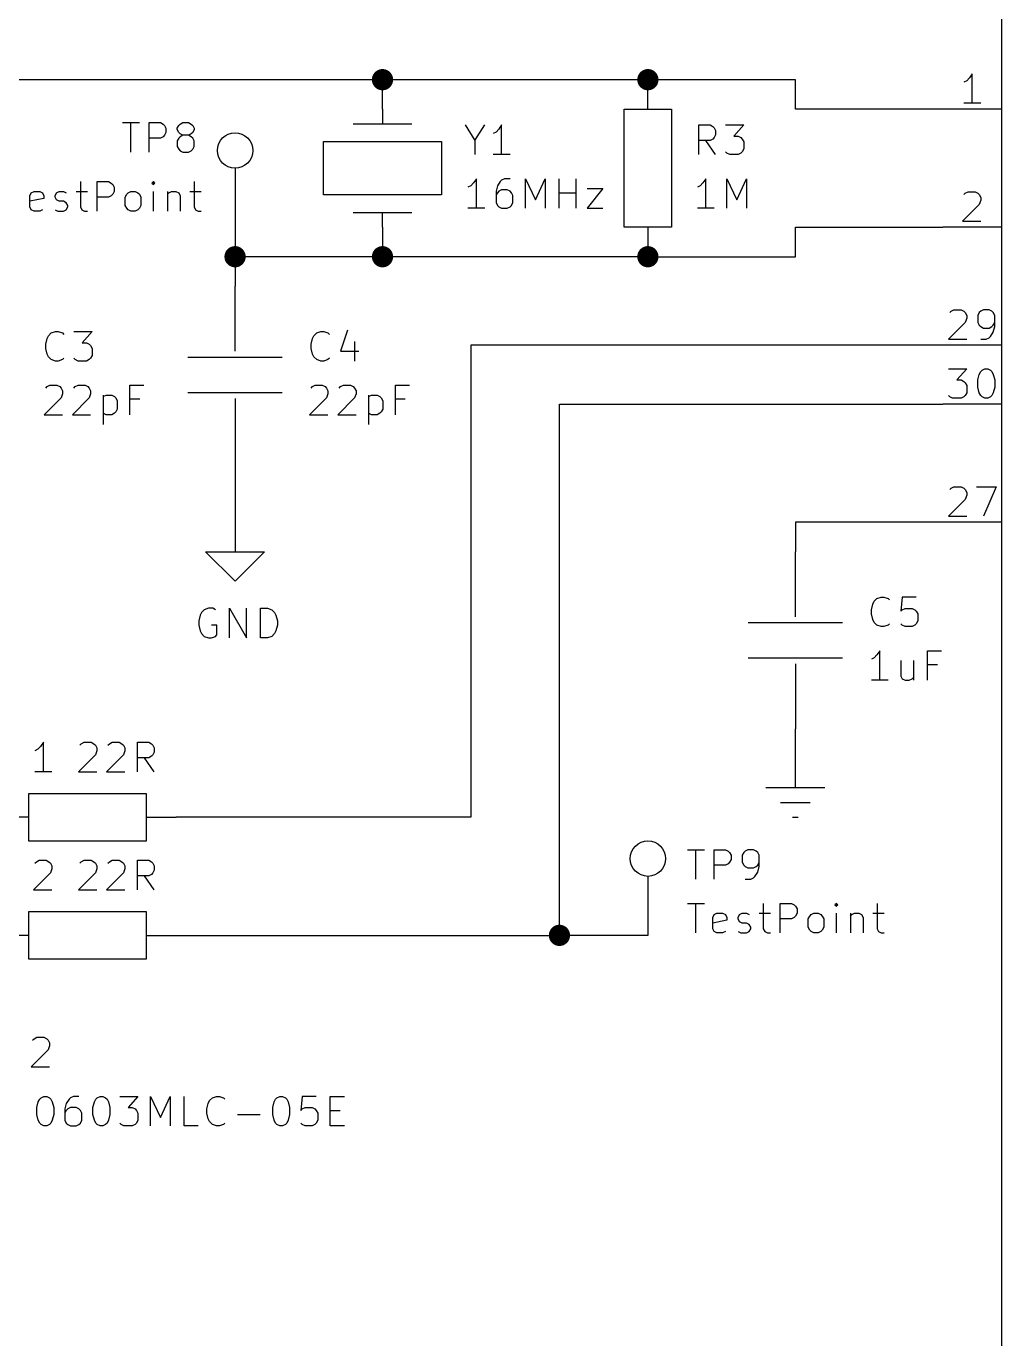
# Model space of a CAD drawing. Extents: x 0.4 to 11.3, y -7.9 to -0.4.
# Drawn here: x 4.146 to 5.8, y -5.134 to -2.909 of the extents above; entities that cross this region are included whole.
import ezdxf

# ---------------------------------------------------------------- set-up
doc = ezdxf.new("R2010")
doc.units = 0
doc.header["$MEASUREMENT"] = 0
for name, color, linetype in [('CYAN2', 4, 'CONTINUOUS'), ('GREEN3', 91, 'CONTINUOUS'), ('LYELLOW', 51, 'CONTINUOUS'), ('RED2', 1, 'CONTINUOUS'), ('RED3', 11, 'CONTINUOUS')]:
    doc.layers.add(name, color=color, linetype=linetype)

msp = doc.modelspace()

# ---------------------------------------------------------------- linework, layer by layer
at = {"layer": 'CYAN2', "linetype": 'CONTINUOUS'}
for p, q in [((4.3091, -3.0728), (4.3377, -3.0728)), ((4.3234, -3.1228), (4.3234, -3.0728)), ((4.3544, -3.1228), (4.3544, -3.0728)), ((4.3544, -3.0728), (4.3734, -3.0728)), ((4.3734, -3.0728), (4.3782, -3.0752)), ((4.3782, -3.0752), (4.3806, -3.0776)), ((4.3806, -3.0776), (4.3829, -3.0823)), ((4.3829, -3.0895), (4.3806, -3.0942)), ((4.3829, -3.0823), (4.3829, -3.0895)), ((4.402, -3.0823), (4.4044, -3.0776)), ((4.402, -3.0847), (4.402, -3.0823)), ((4.4044, -3.0895), (4.402, -3.0847)), ((4.4044, -3.0776), (4.4068, -3.0752)), ((4.4068, -3.0919), (4.4044, -3.0895)), ((4.4068, -3.0752), (4.4115, -3.0728)), ((4.4115, -3.0728), (4.421, -3.0728)), ((4.421, -3.0728), (4.4258, -3.0752)), ((4.4258, -3.0752), (4.4282, -3.0776)), ((4.4282, -3.0895), (4.4258, -3.0919)), ((4.4282, -3.0776), (4.4306, -3.0823)), ((4.4306, -3.0847), (4.4282, -3.0895)), ((4.4306, -3.0823), (4.4306, -3.0847)), ((4.8901, -3.0768), (4.9068, -3.103)), ((4.9068, -3.103), (4.9235, -3.0768)), ((4.9425, -3.0887), (4.9378, -3.0911)), ((4.9473, -3.0839), (4.9425, -3.0887)), ((4.952, -3.0768), (4.9473, -3.0839)), ((4.952, -3.1268), (4.952, -3.0768)), ((5.2863, -3.1268), (5.2863, -3.0768)), ((5.2863, -3.0768), (5.3053, -3.0768)), ((5.3053, -3.0768), (5.3101, -3.0792)), ((5.3101, -3.0792), (5.3125, -3.0816)), ((5.3125, -3.0816), (5.3149, -3.0863)), ((5.3149, -3.0863), (5.3149, -3.0935)), ((5.3315, -3.0768), (5.3625, -3.0768)), ((5.3625, -3.0768), (5.3458, -3.0959)), ((4.3734, -3.099), (4.3544, -3.099)), ((4.3782, -3.0966), (4.3734, -3.099)), ((4.3806, -3.0942), (4.3782, -3.0966)), ((4.4044, -3.099), (4.402, -3.1038)), ((4.402, -3.1038), (4.402, -3.1133)), ((4.402, -3.1133), (4.4044, -3.118)), ((4.4068, -3.0966), (4.4044, -3.099)), ((4.4115, -3.0942), (4.4068, -3.0919)), ((4.4115, -3.0942), (4.4068, -3.0966)), ((4.421, -3.0942), (4.4115, -3.0942)), ((4.4258, -3.0919), (4.421, -3.0942)), ((4.4258, -3.0966), (4.421, -3.0942)), ((4.4282, -3.099), (4.4258, -3.0966)), ((4.4306, -3.1038), (4.4282, -3.099)), ((4.4282, -3.118), (4.4306, -3.1133)), ((4.4306, -3.1133), (4.4306, -3.1038)), ((4.9068, -3.103), (4.9068, -3.1268)), ((5.3053, -3.103), (5.2863, -3.103)), ((5.3149, -3.1268), (5.2982, -3.103)), ((5.3101, -3.1006), (5.3053, -3.103)), ((5.3125, -3.0982), (5.3101, -3.1006)), ((5.3149, -3.0935), (5.3125, -3.0982)), ((5.3458, -3.0959), (5.3529, -3.0959)), ((5.3529, -3.0959), (5.3577, -3.0982)), ((5.3577, -3.0982), (5.3601, -3.1006)), ((5.3601, -3.1006), (5.3625, -3.1054)), ((5.3625, -3.1054), (5.3625, -3.1173)), ((4.4044, -3.118), (4.4068, -3.1204)), ((4.4068, -3.1204), (4.4115, -3.1228)), ((4.4115, -3.1228), (4.421, -3.1228)), ((4.421, -3.1228), (4.4258, -3.1204)), ((4.4258, -3.1204), (4.4282, -3.118)), ((4.9663, -3.1268), (4.9378, -3.1268)), ((5.3339, -3.1244), (5.3315, -3.122)), ((5.3387, -3.1268), (5.3339, -3.1244)), ((5.3529, -3.1268), (5.3387, -3.1268)), ((5.3577, -3.1244), (5.3529, -3.1268)), ((5.3601, -3.122), (5.3577, -3.1244)), ((5.3625, -3.1173), (5.3601, -3.122)), ((4.2377, -3.1728), (4.2377, -3.2157)), ((4.2663, -3.2228), (4.2663, -3.1728)), ((4.2663, -3.1728), (4.2853, -3.1728)), ((4.2853, -3.1728), (4.2901, -3.1752)), ((4.2901, -3.1752), (4.2925, -3.1776)), ((4.2925, -3.1776), (4.2949, -3.1823)), ((4.3615, -3.1728), (4.3591, -3.1752)), ((4.3591, -3.1752), (4.3615, -3.1776)), ((4.3639, -3.1752), (4.3615, -3.1728)), ((4.3615, -3.1728), (4.3615, -3.1776)), ((4.3615, -3.1776), (4.3639, -3.1752)), ((4.4306, -3.1728), (4.4306, -3.2157)), ((4.8997, -3.1797), (4.8949, -3.1821)), ((4.9044, -3.1749), (4.8997, -3.1797)), ((4.9092, -3.1678), (4.9044, -3.1749)), ((4.9092, -3.2178), (4.9092, -3.1678)), ((4.9449, -3.1797), (4.9425, -3.1892)), ((4.9497, -3.1726), (4.9449, -3.1797)), ((4.952, -3.1702), (4.9497, -3.1726)), ((4.9568, -3.1678), (4.952, -3.1702)), ((4.9663, -3.1678), (4.9568, -3.1678)), ((4.9925, -3.2178), (4.9925, -3.1678)), ((4.9925, -3.1678), (5.0092, -3.2035)), ((5.0092, -3.2035), (5.0259, -3.1678)), ((5.0259, -3.1678), (5.0259, -3.2178)), ((5.0497, -3.2178), (5.0497, -3.1678)), ((5.0782, -3.2178), (5.0782, -3.1678)), ((5.2887, -3.1797), (5.2839, -3.1821)), ((5.2934, -3.1749), (5.2887, -3.1797)), ((5.2982, -3.1678), (5.2934, -3.1749)), ((5.2982, -3.2178), (5.2982, -3.1678)), ((5.3339, -3.2178), (5.3339, -3.1678)), ((5.3339, -3.1678), (5.3506, -3.2035)), ((5.3506, -3.2035), (5.3672, -3.1678)), ((5.3672, -3.1678), (5.3672, -3.2178)), ((4.152, -3.1966), (4.1544, -3.1919)), ((4.152, -3.2157), (4.152, -3.1966)), ((4.1758, -3.2014), (4.152, -3.2061)), ((4.1544, -3.1919), (4.1591, -3.1895)), ((4.1591, -3.1895), (4.1687, -3.1895)), ((4.1687, -3.1895), (4.1734, -3.1919)), ((4.1734, -3.1919), (4.1758, -3.1966)), ((4.1758, -3.1966), (4.1758, -3.2014)), ((4.1949, -3.1966), (4.1972, -3.1919)), ((4.1949, -3.199), (4.1949, -3.1966)), ((4.1972, -3.2038), (4.1949, -3.199)), ((4.1972, -3.1919), (4.202, -3.1895)), ((4.202, -3.1895), (4.2091, -3.1895)), ((4.2091, -3.1895), (4.2139, -3.1919)), ((4.2306, -3.1895), (4.2496, -3.1895)), ((4.2853, -3.199), (4.2663, -3.199)), ((4.2901, -3.1966), (4.2853, -3.199)), ((4.2925, -3.1942), (4.2901, -3.1966)), ((4.2949, -3.1895), (4.2925, -3.1942)), ((4.2949, -3.1823), (4.2949, -3.1895)), ((4.3139, -3.199), (4.3163, -3.1942)), ((4.3139, -3.2133), (4.3139, -3.199)), ((4.3163, -3.1942), (4.3187, -3.1919)), ((4.3187, -3.1919), (4.3234, -3.1895)), ((4.3234, -3.1895), (4.3306, -3.1895)), ((4.3306, -3.1895), (4.3353, -3.1919)), ((4.3353, -3.1919), (4.3377, -3.1942)), ((4.3377, -3.1942), (4.3401, -3.199)), ((4.3401, -3.199), (4.3401, -3.2133)), ((4.3615, -3.2228), (4.3615, -3.1895)), ((4.3853, -3.1895), (4.3853, -3.2228)), ((4.3853, -3.1942), (4.3877, -3.1919)), ((4.3877, -3.1919), (4.3925, -3.1895)), ((4.3925, -3.1895), (4.3996, -3.1895)), ((4.3996, -3.1895), (4.4044, -3.1919)), ((4.4044, -3.1919), (4.4068, -3.1966)), ((4.4068, -3.1966), (4.4068, -3.2228)), ((4.4234, -3.1895), (4.4425, -3.1895)), ((4.9425, -3.1892), (4.9425, -3.2083)), ((4.9449, -3.1916), (4.9425, -3.1964)), ((4.9473, -3.1892), (4.9449, -3.1916)), ((4.952, -3.1869), (4.9473, -3.1892)), ((4.9616, -3.1869), (4.952, -3.1869)), ((4.9663, -3.1892), (4.9616, -3.1869)), ((4.9687, -3.1916), (4.9663, -3.1892)), ((4.9711, -3.1964), (4.9687, -3.1916)), ((4.9711, -3.2083), (4.9711, -3.1964)), ((5.0497, -3.1916), (5.0782, -3.1916)), ((5.0973, -3.1845), (5.1235, -3.1845)), ((5.1235, -3.1845), (5.0973, -3.2178)), ((4.1544, -3.2204), (4.152, -3.2157)), ((4.1591, -3.2228), (4.1544, -3.2204)), ((4.1687, -3.2228), (4.1591, -3.2228)), ((4.1734, -3.2204), (4.1687, -3.2228)), ((4.1949, -3.2204), (4.1996, -3.2228)), ((4.202, -3.2061), (4.1972, -3.2038)), ((4.1996, -3.2228), (4.2091, -3.2228)), ((4.2091, -3.2061), (4.202, -3.2061)), ((4.2139, -3.2085), (4.2091, -3.2061)), ((4.2091, -3.2228), (4.2139, -3.2204)), ((4.2163, -3.2133), (4.2139, -3.2085)), ((4.2139, -3.2204), (4.2163, -3.2157)), ((4.2163, -3.2157), (4.2163, -3.2133)), ((4.2377, -3.2157), (4.2401, -3.2204)), ((4.2401, -3.2204), (4.2449, -3.2228)), ((4.2449, -3.2228), (4.2496, -3.2228)), ((4.3163, -3.218), (4.3139, -3.2133)), ((4.3187, -3.2204), (4.3163, -3.218)), ((4.3234, -3.2228), (4.3187, -3.2204)), ((4.3306, -3.2228), (4.3234, -3.2228)), ((4.3353, -3.2204), (4.3306, -3.2228)), ((4.3377, -3.218), (4.3353, -3.2204)), ((4.3401, -3.2133), (4.3377, -3.218)), ((4.4306, -3.2157), (4.4329, -3.2204)), ((4.4329, -3.2204), (4.4377, -3.2228)), ((4.4377, -3.2228), (4.4425, -3.2228)), ((4.9235, -3.2178), (4.8949, -3.2178)), ((4.9425, -3.2083), (4.9449, -3.213)), ((4.9449, -3.213), (4.9473, -3.2154)), ((4.9473, -3.2154), (4.952, -3.2178)), ((4.952, -3.2178), (4.9616, -3.2178)), ((4.9616, -3.2178), (4.9663, -3.2154)), ((4.9663, -3.2154), (4.9687, -3.213)), ((4.9687, -3.213), (4.9711, -3.2083)), ((5.0973, -3.2178), (5.1235, -3.2178)), ((5.3125, -3.2178), (5.2839, -3.2178)), ((4.6908, -3.4244), (4.6789, -3.4601)), ((4.1789, -3.4482), (4.1813, -3.4387)), ((4.1789, -3.4482), (4.1813, -3.4387)), ((4.1813, -3.4387), (4.1837, -3.4339)), ((4.1813, -3.4387), (4.1837, -3.4339)), ((4.1837, -3.4339), (4.1884, -3.4292)), ((4.1837, -3.4339), (4.1884, -3.4292)), ((4.1884, -3.4292), (4.1956, -3.4268)), ((4.1884, -3.4292), (4.1956, -3.4268)), ((4.1956, -3.4268), (4.2003, -3.4268)), ((4.1956, -3.4268), (4.2003, -3.4268)), ((4.2003, -3.4268), (4.2075, -3.4292)), ((4.2003, -3.4268), (4.2075, -3.4292)), ((4.2075, -3.4292), (4.2099, -3.4316)), ((4.2075, -3.4292), (4.2099, -3.4316)), ((4.2265, -3.4268), (4.2575, -3.4268)), ((4.2265, -3.4268), (4.2575, -3.4268)), ((4.2575, -3.4268), (4.2408, -3.4459)), ((4.2575, -3.4268), (4.2408, -3.4459)), ((4.2408, -3.4459), (4.2479, -3.4459)), ((4.2408, -3.4459), (4.2479, -3.4459)), ((4.2479, -3.4459), (4.2527, -3.4482)), ((4.2479, -3.4459), (4.2527, -3.4482)), ((4.6289, -3.4482), (4.6313, -3.4387)), ((4.6313, -3.4387), (4.6337, -3.4339)), ((4.6337, -3.4339), (4.6384, -3.4292)), ((4.6384, -3.4292), (4.6456, -3.4268)), ((4.6456, -3.4268), (4.6503, -3.4268)), ((4.6503, -3.4268), (4.6575, -3.4292)), ((4.6575, -3.4292), (4.6599, -3.4316)), ((4.7027, -3.4435), (4.7027, -3.4768)), ((4.1789, -3.4554), (4.1789, -3.4482)), ((4.1789, -3.4554), (4.1789, -3.4482)), ((4.1813, -3.4649), (4.1789, -3.4554)), ((4.1813, -3.4649), (4.1789, -3.4554)), ((4.1837, -3.4697), (4.1813, -3.4649)), ((4.1837, -3.4697), (4.1813, -3.4649)), ((4.2527, -3.4482), (4.2551, -3.4506)), ((4.2527, -3.4482), (4.2551, -3.4506)), ((4.2551, -3.4506), (4.2575, -3.4554)), ((4.2551, -3.4506), (4.2575, -3.4554)), ((4.2575, -3.4673), (4.2551, -3.472)), ((4.2575, -3.4673), (4.2551, -3.472)), ((4.2575, -3.4554), (4.2575, -3.4673)), ((4.2575, -3.4554), (4.2575, -3.4673)), ((4.6289, -3.4554), (4.6289, -3.4482)), ((4.6313, -3.4649), (4.6289, -3.4554)), ((4.6337, -3.4697), (4.6313, -3.4649)), ((4.6789, -3.4601), (4.7099, -3.4601)), ((4.1884, -3.4744), (4.1837, -3.4697)), ((4.1884, -3.4744), (4.1837, -3.4697)), ((4.1956, -3.4768), (4.1884, -3.4744)), ((4.1956, -3.4768), (4.1884, -3.4744)), ((4.2003, -3.4768), (4.1956, -3.4768)), ((4.2003, -3.4768), (4.1956, -3.4768)), ((4.2075, -3.4744), (4.2003, -3.4768)), ((4.2075, -3.4744), (4.2003, -3.4768)), ((4.2099, -3.472), (4.2075, -3.4744)), ((4.2099, -3.472), (4.2075, -3.4744)), ((4.2289, -3.4744), (4.2265, -3.472)), ((4.2289, -3.4744), (4.2265, -3.472)), ((4.2337, -3.4768), (4.2289, -3.4744)), ((4.2337, -3.4768), (4.2289, -3.4744)), ((4.2479, -3.4768), (4.2337, -3.4768)), ((4.2479, -3.4768), (4.2337, -3.4768)), ((4.2527, -3.4744), (4.2479, -3.4768)), ((4.2527, -3.4744), (4.2479, -3.4768)), ((4.2551, -3.472), (4.2527, -3.4744)), ((4.2551, -3.472), (4.2527, -3.4744)), ((4.6384, -3.4744), (4.6337, -3.4697)), ((4.6456, -3.4768), (4.6384, -3.4744)), ((4.6503, -3.4768), (4.6456, -3.4768)), ((4.6575, -3.4744), (4.6503, -3.4768)), ((4.6599, -3.472), (4.6575, -3.4744)), ((4.1789, -3.5226), (4.1813, -3.5202)), ((4.1789, -3.5226), (4.1813, -3.5202)), ((4.1813, -3.5202), (4.186, -3.5178)), ((4.1813, -3.5202), (4.186, -3.5178)), ((4.186, -3.5178), (4.1979, -3.5178)), ((4.186, -3.5178), (4.1979, -3.5178)), ((4.1979, -3.5178), (4.2027, -3.5202)), ((4.1979, -3.5178), (4.2027, -3.5202)), ((4.2027, -3.5202), (4.2051, -3.5226)), ((4.2027, -3.5202), (4.2051, -3.5226)), ((4.2051, -3.5226), (4.2075, -3.5273)), ((4.2051, -3.5226), (4.2075, -3.5273)), ((4.2075, -3.5321), (4.2051, -3.5392)), ((4.2075, -3.5321), (4.2051, -3.5392)), ((4.2075, -3.5273), (4.2075, -3.5321)), ((4.2075, -3.5273), (4.2075, -3.5321)), ((4.2265, -3.5226), (4.2289, -3.5202)), ((4.2265, -3.5226), (4.2289, -3.5202)), ((4.2289, -3.5202), (4.2337, -3.5178)), ((4.2289, -3.5202), (4.2337, -3.5178)), ((4.2337, -3.5178), (4.2456, -3.5178)), ((4.2337, -3.5178), (4.2456, -3.5178)), ((4.2456, -3.5178), (4.2503, -3.5202)), ((4.2456, -3.5178), (4.2503, -3.5202)), ((4.2503, -3.5202), (4.2527, -3.5226)), ((4.2503, -3.5202), (4.2527, -3.5226)), ((4.2527, -3.5226), (4.2551, -3.5273)), ((4.2527, -3.5226), (4.2551, -3.5273)), ((4.2551, -3.5321), (4.2527, -3.5392)), ((4.2551, -3.5321), (4.2527, -3.5392)), ((4.2551, -3.5273), (4.2551, -3.5321)), ((4.2551, -3.5273), (4.2551, -3.5321)), ((4.2765, -3.5345), (4.2765, -3.5845)), ((4.2765, -3.5369), (4.2813, -3.5345)), ((4.2765, -3.5345), (4.2765, -3.5845)), ((4.2765, -3.5369), (4.2813, -3.5345)), ((4.2813, -3.5345), (4.2908, -3.5345)), ((4.2813, -3.5345), (4.2908, -3.5345)), ((4.2908, -3.5345), (4.2956, -3.5369)), ((4.2908, -3.5345), (4.2956, -3.5369)), ((4.3218, -3.5678), (4.3218, -3.5178)), ((4.3218, -3.5178), (4.3456, -3.5178)), ((4.3218, -3.5678), (4.3218, -3.5178)), ((4.3218, -3.5178), (4.3456, -3.5178)), ((4.6289, -3.5226), (4.6313, -3.5202)), ((4.6313, -3.5202), (4.636, -3.5178)), ((4.636, -3.5178), (4.6479, -3.5178)), ((4.6479, -3.5178), (4.6527, -3.5202)), ((4.6527, -3.5202), (4.6551, -3.5226)), ((4.6551, -3.5226), (4.6575, -3.5273)), ((4.6575, -3.5321), (4.6551, -3.5392)), ((4.6575, -3.5273), (4.6575, -3.5321)), ((4.6765, -3.5226), (4.6789, -3.5202)), ((4.6789, -3.5202), (4.6837, -3.5178)), ((4.6837, -3.5178), (4.6956, -3.5178)), ((4.6956, -3.5178), (4.7003, -3.5202)), ((4.7003, -3.5202), (4.7027, -3.5226)), ((4.7027, -3.5226), (4.7051, -3.5273)), ((4.7051, -3.5321), (4.7027, -3.5392)), ((4.7051, -3.5273), (4.7051, -3.5321)), ((4.7265, -3.5345), (4.7265, -3.5845)), ((4.7265, -3.5369), (4.7313, -3.5345)), ((4.7313, -3.5345), (4.7408, -3.5345)), ((4.7408, -3.5345), (4.7456, -3.5369)), ((4.7718, -3.5678), (4.7718, -3.5178)), ((4.7718, -3.5178), (4.7956, -3.5178)), ((4.2051, -3.5392), (4.1765, -3.5678)), ((4.2051, -3.5392), (4.1765, -3.5678)), ((4.2527, -3.5392), (4.2241, -3.5678)), ((4.2527, -3.5392), (4.2241, -3.5678)), ((4.2956, -3.5369), (4.2979, -3.5392)), ((4.2956, -3.5369), (4.2979, -3.5392)), ((4.2979, -3.5392), (4.3003, -3.544)), ((4.2979, -3.5392), (4.3003, -3.544)), ((4.3003, -3.5583), (4.2979, -3.563)), ((4.3003, -3.5583), (4.2979, -3.563)), ((4.3003, -3.544), (4.3003, -3.5583)), ((4.3003, -3.544), (4.3003, -3.5583)), ((4.3384, -3.5416), (4.3218, -3.5416)), ((4.3384, -3.5416), (4.3218, -3.5416)), ((4.6551, -3.5392), (4.6265, -3.5678)), ((4.7027, -3.5392), (4.6741, -3.5678)), ((4.7456, -3.5369), (4.7479, -3.5392)), ((4.7479, -3.5392), (4.7503, -3.544)), ((4.7503, -3.5583), (4.7479, -3.563)), ((4.7503, -3.544), (4.7503, -3.5583)), ((4.7884, -3.5416), (4.7718, -3.5416)), ((4.1765, -3.5678), (4.2075, -3.5678)), ((4.1765, -3.5678), (4.2075, -3.5678)), ((4.2241, -3.5678), (4.2551, -3.5678)), ((4.2241, -3.5678), (4.2551, -3.5678)), ((4.2813, -3.5678), (4.2765, -3.5654)), ((4.2813, -3.5678), (4.2765, -3.5654)), ((4.2908, -3.5678), (4.2813, -3.5678)), ((4.2908, -3.5678), (4.2813, -3.5678)), ((4.2956, -3.5654), (4.2908, -3.5678)), ((4.2956, -3.5654), (4.2908, -3.5678)), ((4.2979, -3.563), (4.2956, -3.5654)), ((4.2979, -3.563), (4.2956, -3.5654)), ((4.6265, -3.5678), (4.6575, -3.5678)), ((4.6741, -3.5678), (4.7051, -3.5678)), ((4.7313, -3.5678), (4.7265, -3.5654)), ((4.7408, -3.5678), (4.7313, -3.5678)), ((4.7456, -3.5654), (4.7408, -3.5678)), ((4.7479, -3.563), (4.7456, -3.5654)), ((5.5789, -3.8982), (5.5813, -3.8887)), ((5.5789, -3.8982), (5.5813, -3.8887)), ((5.5813, -3.8887), (5.5837, -3.8839)), ((5.5813, -3.8887), (5.5837, -3.8839)), ((5.5837, -3.8839), (5.5884, -3.8792)), ((5.5837, -3.8839), (5.5884, -3.8792)), ((5.5884, -3.8792), (5.5956, -3.8768)), ((5.5884, -3.8792), (5.5956, -3.8768)), ((5.5956, -3.8768), (5.6003, -3.8768)), ((5.5956, -3.8768), (5.6003, -3.8768)), ((5.6003, -3.8768), (5.6075, -3.8792)), ((5.6003, -3.8768), (5.6075, -3.8792)), ((5.6075, -3.8792), (5.6099, -3.8816)), ((5.6075, -3.8792), (5.6099, -3.8816)), ((5.6313, -3.8768), (5.6289, -3.9006)), ((5.6313, -3.8768), (5.6289, -3.9006)), ((5.6551, -3.8768), (5.6313, -3.8768)), ((5.6551, -3.8768), (5.6313, -3.8768)), ((4.4407, -3.9077), (4.4383, -3.9172)), ((4.4431, -3.9029), (4.4407, -3.9077)), ((4.4479, -3.8982), (4.4431, -3.9029)), ((4.455, -3.8958), (4.4479, -3.8982)), ((4.4621, -3.8958), (4.455, -3.8958)), ((4.4669, -3.8982), (4.4621, -3.8958)), ((4.4907, -3.9458), (4.4907, -3.8958)), ((4.4907, -3.8958), (4.5193, -3.9458)), ((4.5193, -3.9458), (4.5193, -3.8958)), ((4.5431, -3.9458), (4.5431, -3.8958)), ((4.5431, -3.8958), (4.555, -3.8958)), ((4.555, -3.8958), (4.5621, -3.8982)), ((4.5621, -3.8982), (4.5669, -3.9029)), ((4.5669, -3.9029), (4.5693, -3.9077)), ((4.5693, -3.9077), (4.5717, -3.9172)), ((5.5789, -3.9054), (5.5789, -3.8982)), ((5.5789, -3.9054), (5.5789, -3.8982)), ((5.5813, -3.9149), (5.5789, -3.9054)), ((5.5813, -3.9149), (5.5789, -3.9054)), ((5.6289, -3.9006), (5.6313, -3.8982)), ((5.6289, -3.9006), (5.6313, -3.8982)), ((5.6313, -3.8982), (5.636, -3.8959)), ((5.6313, -3.8982), (5.636, -3.8959)), ((5.636, -3.8959), (5.6479, -3.8959)), ((5.636, -3.8959), (5.6479, -3.8959)), ((5.6479, -3.8959), (5.6527, -3.8982)), ((5.6479, -3.8959), (5.6527, -3.8982)), ((5.6527, -3.8982), (5.6551, -3.9006)), ((5.6527, -3.8982), (5.6551, -3.9006)), ((5.6551, -3.9006), (5.6575, -3.9054)), ((5.6551, -3.9006), (5.6575, -3.9054)), ((5.6575, -3.9054), (5.6575, -3.9173)), ((5.6575, -3.9054), (5.6575, -3.9173)), ((4.4383, -3.9172), (4.4383, -3.9244)), ((4.4383, -3.9244), (4.4407, -3.9339)), ((4.4407, -3.9339), (4.4431, -3.9387)), ((4.4693, -3.9244), (4.4598, -3.9244)), ((4.4693, -3.941), (4.4693, -3.9244)), ((4.5693, -3.9339), (4.5669, -3.9387)), ((4.5717, -3.9244), (4.5693, -3.9339)), ((4.5717, -3.9172), (4.5717, -3.9244)), ((5.5837, -3.9197), (5.5813, -3.9149)), ((5.5837, -3.9197), (5.5813, -3.9149)), ((5.5884, -3.9244), (5.5837, -3.9197)), ((5.5884, -3.9244), (5.5837, -3.9197)), ((5.5956, -3.9268), (5.5884, -3.9244)), ((5.5956, -3.9268), (5.5884, -3.9244)), ((5.6003, -3.9268), (5.5956, -3.9268)), ((5.6003, -3.9268), (5.5956, -3.9268)), ((5.6075, -3.9244), (5.6003, -3.9268)), ((5.6075, -3.9244), (5.6003, -3.9268)), ((5.6099, -3.922), (5.6075, -3.9244)), ((5.6099, -3.922), (5.6075, -3.9244)), ((5.6313, -3.9244), (5.6289, -3.922)), ((5.6313, -3.9244), (5.6289, -3.922)), ((5.636, -3.9268), (5.6313, -3.9244)), ((5.636, -3.9268), (5.6313, -3.9244)), ((5.6479, -3.9268), (5.636, -3.9268)), ((5.6479, -3.9268), (5.636, -3.9268)), ((5.6527, -3.9244), (5.6479, -3.9268)), ((5.6527, -3.9244), (5.6479, -3.9268)), ((5.6551, -3.922), (5.6527, -3.9244)), ((5.6551, -3.922), (5.6527, -3.9244)), ((5.6575, -3.9173), (5.6551, -3.922)), ((5.6575, -3.9173), (5.6551, -3.922)), ((4.4431, -3.9387), (4.4479, -3.9434)), ((4.4479, -3.9434), (4.455, -3.9458)), ((4.455, -3.9458), (4.4598, -3.9458)), ((4.4598, -3.9458), (4.4669, -3.9434)), ((4.4669, -3.9434), (4.4693, -3.941)), ((4.555, -3.9458), (4.5431, -3.9458)), ((4.5621, -3.9434), (4.555, -3.9458)), ((4.5669, -3.9387), (4.5621, -3.9434)), ((5.5837, -3.9797), (5.5789, -3.9821)), ((5.5837, -3.9797), (5.5789, -3.9821)), ((5.5884, -3.9749), (5.5837, -3.9797)), ((5.5884, -3.9749), (5.5837, -3.9797)), ((5.5932, -3.9678), (5.5884, -3.9749)), ((5.5932, -3.9678), (5.5884, -3.9749)), ((5.5932, -4.0178), (5.5932, -3.9678)), ((5.5932, -4.0178), (5.5932, -3.9678)), ((5.6741, -4.0178), (5.6741, -3.9678)), ((5.6741, -3.9678), (5.6979, -3.9678)), ((5.6741, -4.0178), (5.6741, -3.9678)), ((5.6741, -3.9678), (5.6979, -3.9678)), ((5.6289, -3.9845), (5.6289, -4.0107)), ((5.6289, -3.9845), (5.6289, -4.0107)), ((5.6503, -3.9845), (5.6503, -4.0178)), ((5.6503, -3.9845), (5.6503, -4.0178)), ((5.6908, -3.9916), (5.6741, -3.9916)), ((5.6908, -3.9916), (5.6741, -3.9916)), ((5.6075, -4.0178), (5.5789, -4.0178)), ((5.6075, -4.0178), (5.5789, -4.0178)), ((5.6289, -4.0107), (5.6313, -4.0154)), ((5.6289, -4.0107), (5.6313, -4.0154)), ((5.6313, -4.0154), (5.636, -4.0178)), ((5.6313, -4.0154), (5.636, -4.0178)), ((5.636, -4.0178), (5.6432, -4.0178)), ((5.636, -4.0178), (5.6432, -4.0178)), ((5.6432, -4.0178), (5.6479, -4.0154)), ((5.6432, -4.0178), (5.6479, -4.0154)), ((5.6479, -4.0154), (5.6503, -4.013)), ((5.6479, -4.0154), (5.6503, -4.013)), ((4.1655, -4.1347), (4.1607, -4.1371)), ((4.1702, -4.1299), (4.1655, -4.1347)), ((4.175, -4.1228), (4.1702, -4.1299)), ((4.175, -4.1728), (4.175, -4.1228)), ((4.2369, -4.1276), (4.2393, -4.1252)), ((4.2393, -4.1252), (4.244, -4.1228)), ((4.244, -4.1228), (4.256, -4.1228)), ((4.256, -4.1228), (4.2607, -4.1252)), ((4.2607, -4.1252), (4.2631, -4.1276)), ((4.2631, -4.1276), (4.2655, -4.1323)), ((4.2655, -4.1323), (4.2655, -4.1371)), ((4.2845, -4.1276), (4.2869, -4.1252)), ((4.2869, -4.1252), (4.2917, -4.1228)), ((4.2917, -4.1228), (4.3036, -4.1228)), ((4.3036, -4.1228), (4.3083, -4.1252)), ((4.3083, -4.1252), (4.3107, -4.1276)), ((4.3107, -4.1276), (4.3131, -4.1323)), ((4.3131, -4.1323), (4.3131, -4.1371)), ((4.3345, -4.1728), (4.3345, -4.1228)), ((4.3345, -4.1228), (4.3536, -4.1228)), ((4.3536, -4.1228), (4.3583, -4.1252)), ((4.3583, -4.1252), (4.3607, -4.1276)), ((4.3607, -4.1276), (4.3631, -4.1323)), ((4.3631, -4.1323), (4.3631, -4.1395)), ((4.2631, -4.1442), (4.2345, -4.1728)), ((4.2655, -4.1371), (4.2631, -4.1442)), ((4.3107, -4.1442), (4.2821, -4.1728)), ((4.3131, -4.1371), (4.3107, -4.1442)), ((4.3536, -4.149), (4.3345, -4.149)), ((4.3631, -4.1728), (4.3464, -4.149)), ((4.3583, -4.1466), (4.3536, -4.149)), ((4.3607, -4.1442), (4.3583, -4.1466)), ((4.3631, -4.1395), (4.3607, -4.1442)), ((4.1893, -4.1728), (4.1607, -4.1728)), ((4.2345, -4.1728), (4.2655, -4.1728)), ((4.2821, -4.1728), (4.3131, -4.1728)), ((5.2671, -4.3048), (5.2957, -4.3048)), ((5.2814, -4.3548), (5.2814, -4.3048)), ((5.3124, -4.3548), (5.3124, -4.3048)), ((5.3124, -4.3048), (5.3314, -4.3048)), ((5.3314, -4.3048), (5.3362, -4.3072)), ((5.3362, -4.3072), (5.3386, -4.3096)), ((5.3386, -4.3096), (5.3409, -4.3143)), ((5.3409, -4.3143), (5.3409, -4.3215)), ((5.3624, -4.3096), (5.36, -4.3143)), ((5.36, -4.3143), (5.36, -4.3262)), ((5.3648, -4.3072), (5.3624, -4.3096)), ((5.3695, -4.3048), (5.3648, -4.3072)), ((5.379, -4.3048), (5.3695, -4.3048)), ((5.3838, -4.3072), (5.379, -4.3048)), ((5.3862, -4.3096), (5.3838, -4.3072)), ((5.3886, -4.3143), (5.3862, -4.3096)), ((5.3886, -4.3334), (5.3886, -4.3143)), ((4.1607, -4.3276), (4.1631, -4.3252)), ((4.1631, -4.3252), (4.1679, -4.3228)), ((4.1679, -4.3228), (4.1798, -4.3228)), ((4.1798, -4.3228), (4.1845, -4.3252)), ((4.1845, -4.3252), (4.1869, -4.3276)), ((4.1869, -4.3276), (4.1893, -4.3323)), ((4.1893, -4.3323), (4.1893, -4.3371)), ((4.2369, -4.3276), (4.2393, -4.3252)), ((4.2393, -4.3252), (4.244, -4.3228)), ((4.244, -4.3228), (4.256, -4.3228)), ((4.256, -4.3228), (4.2607, -4.3252)), ((4.2607, -4.3252), (4.2631, -4.3276)), ((4.2631, -4.3276), (4.2655, -4.3323)), ((4.2655, -4.3323), (4.2655, -4.3371)), ((4.2845, -4.3276), (4.2869, -4.3252)), ((4.2869, -4.3252), (4.2917, -4.3228)), ((4.2917, -4.3228), (4.3036, -4.3228)), ((4.3036, -4.3228), (4.3083, -4.3252)), ((4.3083, -4.3252), (4.3107, -4.3276)), ((4.3107, -4.3276), (4.3131, -4.3323)), ((4.3131, -4.3323), (4.3131, -4.3371)), ((4.3345, -4.3728), (4.3345, -4.3228)), ((4.3345, -4.3228), (4.3536, -4.3228)), ((4.3536, -4.3228), (4.3583, -4.3252)), ((4.3583, -4.3252), (4.3607, -4.3276)), ((4.3607, -4.3276), (4.3631, -4.3323)), ((4.3631, -4.3323), (4.3631, -4.3395)), ((5.3314, -4.331), (5.3124, -4.331)), ((5.3362, -4.3286), (5.3314, -4.331)), ((5.3386, -4.3262), (5.3362, -4.3286)), ((5.3409, -4.3215), (5.3386, -4.3262)), ((5.36, -4.3262), (5.3624, -4.331)), ((5.3624, -4.331), (5.3648, -4.3334)), ((5.3648, -4.3334), (5.3695, -4.3358)), ((5.3695, -4.3358), (5.379, -4.3358)), ((5.379, -4.3358), (5.3838, -4.3334)), ((5.3838, -4.3334), (5.3862, -4.331)), ((5.3862, -4.331), (5.3886, -4.3262)), ((5.3862, -4.3429), (5.3886, -4.3334)), ((4.1869, -4.3442), (4.1583, -4.3728)), ((4.1893, -4.3371), (4.1869, -4.3442)), ((4.2631, -4.3442), (4.2345, -4.3728)), ((4.2655, -4.3371), (4.2631, -4.3442)), ((4.3107, -4.3442), (4.2821, -4.3728)), ((4.3131, -4.3371), (4.3107, -4.3442)), ((4.3536, -4.349), (4.3345, -4.349)), ((4.3631, -4.3728), (4.3464, -4.349)), ((4.3583, -4.3466), (4.3536, -4.349)), ((4.3607, -4.3442), (4.3583, -4.3466)), ((4.3631, -4.3395), (4.3607, -4.3442)), ((5.3648, -4.3548), (5.3743, -4.3548)), ((5.3743, -4.3548), (5.379, -4.3524)), ((5.379, -4.3524), (5.3814, -4.35)), ((5.3814, -4.35), (5.3862, -4.3429)), ((4.1583, -4.3728), (4.1893, -4.3728)), ((4.2345, -4.3728), (4.2655, -4.3728)), ((4.2821, -4.3728), (4.3131, -4.3728)), ((5.2671, -4.3958), (5.2957, -4.3958)), ((5.2814, -4.4458), (5.2814, -4.3958)), ((5.3957, -4.3958), (5.3957, -4.4387)), ((5.4243, -4.4458), (5.4243, -4.3958)), ((5.4243, -4.3958), (5.4433, -4.3958)), ((5.4433, -4.3958), (5.4481, -4.3982)), ((5.4481, -4.3982), (5.4505, -4.4006)), ((5.4505, -4.4006), (5.4529, -4.4053)), ((5.5195, -4.3958), (5.5171, -4.3982)), ((5.5171, -4.3982), (5.5195, -4.4006)), ((5.5219, -4.3982), (5.5195, -4.3958)), ((5.5195, -4.3958), (5.5195, -4.4006)), ((5.5195, -4.4006), (5.5219, -4.3982)), ((5.5886, -4.3958), (5.5886, -4.4387)), ((5.31, -4.4196), (5.3124, -4.4149)), ((5.31, -4.4387), (5.31, -4.4196)), ((5.3338, -4.4244), (5.31, -4.4291)), ((5.3124, -4.4149), (5.3171, -4.4125)), ((5.3171, -4.4125), (5.3267, -4.4125)), ((5.3267, -4.4125), (5.3314, -4.4149)), ((5.3314, -4.4149), (5.3338, -4.4196)), ((5.3338, -4.4196), (5.3338, -4.4244)), ((5.3529, -4.4196), (5.3552, -4.4149)), ((5.3529, -4.422), (5.3529, -4.4196)), ((5.3552, -4.4268), (5.3529, -4.422)), ((5.3552, -4.4149), (5.36, -4.4125)), ((5.36, -4.4125), (5.3671, -4.4125)), ((5.3671, -4.4125), (5.3719, -4.4149)), ((5.3886, -4.4125), (5.4076, -4.4125)), ((5.4433, -4.422), (5.4243, -4.422)), ((5.4481, -4.4196), (5.4433, -4.422)), ((5.4505, -4.4172), (5.4481, -4.4196)), ((5.4529, -4.4125), (5.4505, -4.4172)), ((5.4529, -4.4053), (5.4529, -4.4125)), ((5.4719, -4.422), (5.4743, -4.4172)), ((5.4719, -4.4363), (5.4719, -4.422)), ((5.4743, -4.4172), (5.4767, -4.4149)), ((5.4767, -4.4149), (5.4814, -4.4125)), ((5.4814, -4.4125), (5.4886, -4.4125)), ((5.4886, -4.4125), (5.4933, -4.4149)), ((5.4933, -4.4149), (5.4957, -4.4172)), ((5.4957, -4.4172), (5.4981, -4.422)), ((5.4981, -4.422), (5.4981, -4.4363)), ((5.5195, -4.4458), (5.5195, -4.4125)), ((5.5433, -4.4125), (5.5433, -4.4458)), ((5.5433, -4.4172), (5.5457, -4.4149)), ((5.5457, -4.4149), (5.5505, -4.4125)), ((5.5505, -4.4125), (5.5576, -4.4125)), ((5.5576, -4.4125), (5.5624, -4.4149)), ((5.5624, -4.4149), (5.5648, -4.4196)), ((5.5648, -4.4196), (5.5648, -4.4458)), ((5.5814, -4.4125), (5.6005, -4.4125)), ((5.3124, -4.4434), (5.31, -4.4387)), ((5.3171, -4.4458), (5.3124, -4.4434)), ((5.3267, -4.4458), (5.3171, -4.4458)), ((5.3314, -4.4434), (5.3267, -4.4458)), ((5.3529, -4.4434), (5.3576, -4.4458)), ((5.36, -4.4291), (5.3552, -4.4268)), ((5.3576, -4.4458), (5.3671, -4.4458)), ((5.3671, -4.4291), (5.36, -4.4291)), ((5.3719, -4.4315), (5.3671, -4.4291)), ((5.3671, -4.4458), (5.3719, -4.4434)), ((5.3743, -4.4363), (5.3719, -4.4315)), ((5.3719, -4.4434), (5.3743, -4.4387)), ((5.3743, -4.4387), (5.3743, -4.4363)), ((5.3957, -4.4387), (5.3981, -4.4434)), ((5.3981, -4.4434), (5.4029, -4.4458)), ((5.4029, -4.4458), (5.4076, -4.4458)), ((5.4743, -4.441), (5.4719, -4.4363)), ((5.4767, -4.4434), (5.4743, -4.441)), ((5.4814, -4.4458), (5.4767, -4.4434)), ((5.4886, -4.4458), (5.4814, -4.4458)), ((5.4933, -4.4434), (5.4886, -4.4458)), ((5.4957, -4.441), (5.4933, -4.4434)), ((5.4981, -4.4363), (5.4957, -4.441)), ((5.5886, -4.4387), (5.5909, -4.4434)), ((5.5909, -4.4434), (5.5957, -4.4458)), ((5.5957, -4.4458), (5.6005, -4.4458)), ((4.1568, -4.6276), (4.1591, -4.6252)), ((4.1591, -4.6252), (4.1639, -4.6228)), ((4.1639, -4.6228), (4.1758, -4.6228)), ((4.1758, -4.6228), (4.1806, -4.6252)), ((4.1806, -4.6252), (4.1829, -4.6276)), ((4.1829, -4.6442), (4.1544, -4.6728)), ((4.1829, -4.6276), (4.1853, -4.6323)), ((4.1853, -4.6371), (4.1829, -4.6442)), ((4.1853, -4.6323), (4.1853, -4.6371)), ((4.1544, -4.6728), (4.1853, -4.6728)), ((4.1639, -4.7419), (4.1663, -4.7323)), ((4.1663, -4.7323), (4.1687, -4.7276)), ((4.1687, -4.7276), (4.171, -4.7252)), ((4.171, -4.7252), (4.1758, -4.7228)), ((4.1758, -4.7228), (4.1806, -4.7228)), ((4.1806, -4.7228), (4.1853, -4.7252)), ((4.1853, -4.7252), (4.1877, -4.7276)), ((4.1877, -4.7276), (4.1901, -4.7323)), ((4.1901, -4.7323), (4.1925, -4.7419)), ((4.2139, -4.7347), (4.2115, -4.7442)), ((4.2187, -4.7276), (4.2139, -4.7347)), ((4.221, -4.7252), (4.2187, -4.7276)), ((4.2258, -4.7228), (4.221, -4.7252)), ((4.2353, -4.7228), (4.2258, -4.7228)), ((4.2591, -4.7419), (4.2615, -4.7323)), ((4.2615, -4.7323), (4.2639, -4.7276)), ((4.2639, -4.7276), (4.2663, -4.7252)), ((4.2663, -4.7252), (4.271, -4.7228)), ((4.271, -4.7228), (4.2758, -4.7228)), ((4.2758, -4.7228), (4.2806, -4.7252)), ((4.2806, -4.7252), (4.2829, -4.7276)), ((4.2829, -4.7276), (4.2853, -4.7323)), ((4.2853, -4.7323), (4.2877, -4.7419)), ((4.3044, -4.7228), (4.3353, -4.7228)), ((4.3353, -4.7228), (4.3187, -4.7419)), ((4.3568, -4.7728), (4.3568, -4.7228)), ((4.3568, -4.7228), (4.3734, -4.7585)), ((4.3734, -4.7585), (4.3901, -4.7228)), ((4.3901, -4.7228), (4.3901, -4.7728)), ((4.4139, -4.7728), (4.4139, -4.7228)), ((4.452, -4.7442), (4.4544, -4.7347)), ((4.4544, -4.7347), (4.4568, -4.7299)), ((4.4568, -4.7299), (4.4615, -4.7252)), ((4.4615, -4.7252), (4.4687, -4.7228)), ((4.4687, -4.7228), (4.4734, -4.7228)), ((4.4734, -4.7228), (4.4806, -4.7252)), ((4.4806, -4.7252), (4.4829, -4.7276)), ((4.5639, -4.7419), (4.5663, -4.7323)), ((4.5663, -4.7323), (4.5687, -4.7276)), ((4.5687, -4.7276), (4.571, -4.7252)), ((4.571, -4.7252), (4.5758, -4.7228)), ((4.5758, -4.7228), (4.5806, -4.7228)), ((4.5806, -4.7228), (4.5853, -4.7252)), ((4.5853, -4.7252), (4.5877, -4.7276)), ((4.5877, -4.7276), (4.5901, -4.7323)), ((4.5901, -4.7323), (4.5925, -4.7419)), ((4.6139, -4.7228), (4.6115, -4.7466)), ((4.6377, -4.7228), (4.6139, -4.7228)), ((4.6615, -4.7728), (4.6615, -4.7228)), ((4.6615, -4.7228), (4.6853, -4.7228)), ((4.1639, -4.7538), (4.1639, -4.7419)), ((4.1663, -4.7633), (4.1639, -4.7538)), ((4.1925, -4.7538), (4.1901, -4.7633)), ((4.1925, -4.7419), (4.1925, -4.7538)), ((4.2115, -4.7442), (4.2115, -4.7633)), ((4.2139, -4.7466), (4.2115, -4.7514)), ((4.2163, -4.7442), (4.2139, -4.7466)), ((4.221, -4.7419), (4.2163, -4.7442)), ((4.2306, -4.7419), (4.221, -4.7419)), ((4.2353, -4.7442), (4.2306, -4.7419)), ((4.2377, -4.7466), (4.2353, -4.7442)), ((4.2401, -4.7514), (4.2377, -4.7466)), ((4.2401, -4.7633), (4.2401, -4.7514)), ((4.2591, -4.7538), (4.2591, -4.7419)), ((4.2615, -4.7633), (4.2591, -4.7538)), ((4.2877, -4.7538), (4.2853, -4.7633)), ((4.2877, -4.7419), (4.2877, -4.7538)), ((4.3187, -4.7419), (4.3258, -4.7419)), ((4.3258, -4.7419), (4.3306, -4.7442)), ((4.3306, -4.7442), (4.3329, -4.7466)), ((4.3329, -4.7466), (4.3353, -4.7514)), ((4.3353, -4.7514), (4.3353, -4.7633)), ((4.452, -4.7514), (4.452, -4.7442)), ((4.4544, -4.7609), (4.452, -4.7514)), ((4.5044, -4.7538), (4.5425, -4.7538)), ((4.5639, -4.7538), (4.5639, -4.7419)), ((4.5663, -4.7633), (4.5639, -4.7538)), ((4.5925, -4.7538), (4.5901, -4.7633)), ((4.5925, -4.7419), (4.5925, -4.7538)), ((4.6115, -4.7466), (4.6139, -4.7442)), ((4.6139, -4.7442), (4.6187, -4.7419)), ((4.6187, -4.7419), (4.6306, -4.7419)), ((4.6306, -4.7419), (4.6353, -4.7442)), ((4.6353, -4.7442), (4.6377, -4.7466)), ((4.6377, -4.7466), (4.6401, -4.7514)), ((4.6401, -4.7514), (4.6401, -4.7633)), ((4.6615, -4.7466), (4.6782, -4.7466)), ((4.1687, -4.768), (4.1663, -4.7633)), ((4.171, -4.7704), (4.1687, -4.768)), ((4.1758, -4.7728), (4.171, -4.7704)), ((4.1806, -4.7728), (4.1758, -4.7728)), ((4.1853, -4.7704), (4.1806, -4.7728)), ((4.1877, -4.768), (4.1853, -4.7704)), ((4.1901, -4.7633), (4.1877, -4.768)), ((4.2115, -4.7633), (4.2139, -4.768)), ((4.2139, -4.768), (4.2163, -4.7704)), ((4.2163, -4.7704), (4.221, -4.7728)), ((4.221, -4.7728), (4.2306, -4.7728)), ((4.2306, -4.7728), (4.2353, -4.7704)), ((4.2353, -4.7704), (4.2377, -4.768)), ((4.2377, -4.768), (4.2401, -4.7633)), ((4.2639, -4.768), (4.2615, -4.7633)), ((4.2663, -4.7704), (4.2639, -4.768)), ((4.271, -4.7728), (4.2663, -4.7704)), ((4.2758, -4.7728), (4.271, -4.7728)), ((4.2806, -4.7704), (4.2758, -4.7728)), ((4.2829, -4.768), (4.2806, -4.7704)), ((4.2853, -4.7633), (4.2829, -4.768)), ((4.3068, -4.7704), (4.3044, -4.768)), ((4.3115, -4.7728), (4.3068, -4.7704)), ((4.3258, -4.7728), (4.3115, -4.7728)), ((4.3306, -4.7704), (4.3258, -4.7728)), ((4.3329, -4.768), (4.3306, -4.7704)), ((4.3353, -4.7633), (4.3329, -4.768)), ((4.4377, -4.7728), (4.4139, -4.7728)), ((4.4568, -4.7657), (4.4544, -4.7609)), ((4.4615, -4.7704), (4.4568, -4.7657)), ((4.4687, -4.7728), (4.4615, -4.7704)), ((4.4734, -4.7728), (4.4687, -4.7728)), ((4.4806, -4.7704), (4.4734, -4.7728)), ((4.4829, -4.768), (4.4806, -4.7704)), ((4.5687, -4.768), (4.5663, -4.7633)), ((4.571, -4.7704), (4.5687, -4.768)), ((4.5758, -4.7728), (4.571, -4.7704)), ((4.5806, -4.7728), (4.5758, -4.7728)), ((4.5853, -4.7704), (4.5806, -4.7728)), ((4.5877, -4.768), (4.5853, -4.7704)), ((4.5901, -4.7633), (4.5877, -4.768)), ((4.6139, -4.7704), (4.6115, -4.768)), ((4.6187, -4.7728), (4.6139, -4.7704)), ((4.6306, -4.7728), (4.6187, -4.7728)), ((4.6353, -4.7704), (4.6306, -4.7728)), ((4.6377, -4.768), (4.6353, -4.7704)), ((4.6401, -4.7633), (4.6377, -4.768)), ((4.6853, -4.7728), (4.6615, -4.7728))]:
    msp.add_line(p, q, dxfattribs=at)
at = {"layer": 'GREEN3', "linetype": 'CONTINUOUS'}
for p, q in [((4.75, -3), (4.05, -3)), ((5.2, -3), (4.75, -3)), ((5.45, -3), (5.2, -3)), ((5.45, -3.05), (5.45, -3)), ((5.7, -3.05), (5.45, -3.05)), ((4.5, -3.25), (4.5, -3.3)), ((5.45, -3.25), (5.7, -3.25)), ((5.45, -3.3), (5.45, -3.25)), ((4.5, -3.3), (4.5, -3.35)), ((4.75, -3.3), (4.5, -3.3)), ((5.2, -3.3), (4.75, -3.3)), ((5.2, -3.3), (5.45, -3.3)), ((5.7, -3.45), (4.9, -3.45)), ((4.9, -3.45), (4.9, -4.25)), ((5.05, -3.55), (5.7, -3.55)), ((5.05, -4.45), (5.05, -3.55)), ((4.5, -3.65), (4.5, -3.75)), ((5.7, -3.75), (5.45, -3.75)), ((5.45, -3.75), (5.45, -3.8)), ((5.45, -4.15), (5.45, -4.1)), ((4.9, -4.25), (4.4, -4.25)), ((4.4, -4.45), (5.05, -4.45)), ((5.2, -4.45), (5.05, -4.45))]:
    msp.add_line(p, q, dxfattribs=at)
at = {"layer": 'GREEN3', "const_width": 0.018}
for points in [[(4.741, -3, 1), (4.759, -3, 1)], [(5.191, -3, 1), (5.209, -3, 1)], [(4.491, -3.3, 1), (4.509, -3.3, 1)], [(4.741, -3.3, 1), (4.759, -3.3, 1)], [(5.191, -3.3, 1), (5.209, -3.3, 1)], [(5.041, -4.45, 1), (5.059, -4.45, 1)]]:
    msp.add_lwpolyline(points, format="xyb", close=True, dxfattribs=at)
at = {"layer": 'LYELLOW', "linetype": 'CONTINUOUS'}
msp.add_line((5.8, -5.25), (5.8, -2.65), dxfattribs=at)
at = {"layer": 'RED2', "linetype": 'CONTINUOUS'}
for p, q in [((5.8, -5.25), (5.8, -2.65)), ((4.75, -3.05), (4.75, -3)), ((5.2, -3.05), (5.2, -3)), ((4.75, -3.05), (4.75, -3.075)), ((5.16, -3.25), (5.16, -3.05)), ((5.16, -3.05), (5.24, -3.05)), ((5.24, -3.05), (5.24, -3.25)), ((5.8, -3.05), (5.7, -3.05)), ((5.8, -3.05), (5.7, -3.05)), ((4.7, -3.075), (4.8, -3.075)), ((4.65, -3.195), (4.65, -3.105)), ((4.65, -3.105), (4.85, -3.105)), ((4.85, -3.105), (4.85, -3.195)), ((4.5, -3.15), (4.5, -3.25)), ((4.85, -3.195), (4.65, -3.195)), ((4.7, -3.225), (4.8, -3.225)), ((4.75, -3.25), (4.75, -3.225)), ((4.75, -3.25), (4.75, -3.3)), ((5.24, -3.25), (5.16, -3.25)), ((5.2, -3.25), (5.2, -3.3)), ((5.8, -3.25), (5.7, -3.25)), ((5.8, -3.25), (5.7, -3.25)), ((4.5, -3.46), (4.5, -3.35)), ((5.8, -3.45), (5.7, -3.45)), ((5.8, -3.45), (5.7, -3.45)), ((4.42, -3.47), (4.58, -3.47)), ((4.42, -3.53), (4.58, -3.53)), ((4.5, -3.54), (4.5, -3.65)), ((5.8, -3.55), (5.7, -3.55)), ((5.8, -3.55), (5.7, -3.55)), ((4.5, -3.75), (4.5, -3.8)), ((5.8, -3.75), (5.7, -3.75)), ((5.8, -3.75), (5.7, -3.75)), ((4.5, -3.85), (4.45, -3.8)), ((4.45, -3.8), (4.5, -3.8)), ((4.5, -3.8), (4.55, -3.8)), ((4.55, -3.8), (4.5, -3.85)), ((5.45, -3.91), (5.45, -3.8)), ((5.45, -3.91), (5.45, -3.8)), ((5.37, -3.92), (5.53, -3.92)), ((5.37, -3.98), (5.53, -3.98)), ((5.45, -3.99), (5.45, -4.1)), ((5.45, -3.99), (5.45, -4.1)), ((5.45, -4.2), (5.45, -4.15)), ((5.5, -4.2), (5.4, -4.2)), ((4.15, -4.21), (4.15, -4.29)), ((4.35, -4.21), (4.15, -4.21)), ((4.35, -4.29), (4.35, -4.21)), ((5.425, -4.225), (5.475, -4.225)), ((4.15, -4.25), (4.1, -4.25)), ((4.35, -4.25), (4.4, -4.25)), ((5.445, -4.25), (5.455, -4.25)), ((4.15, -4.29), (4.35, -4.29)), ((5.2, -4.35), (5.2, -4.45)), ((4.15, -4.41), (4.15, -4.49)), ((4.35, -4.41), (4.15, -4.41)), ((4.35, -4.49), (4.35, -4.41)), ((4.15, -4.45), (4.1, -4.45)), ((4.35, -4.45), (4.4, -4.45)), ((4.15, -4.49), (4.35, -4.49))]:
    msp.add_line(p, q, dxfattribs=at)
at = {"layer": 'RED2'}
for centre in [(4.5, -3.12), (5.2, -4.32)]:
    msp.add_circle(centre, 0.03, dxfattribs=at)
at = {"layer": 'RED3', "linetype": 'CONTINUOUS'}
for p, q in [((5.7405, -3.0018), (5.7357, -3.0042)), ((5.7405, -3.0018), (5.7357, -3.0042)), ((5.7452, -2.997), (5.7405, -3.0018)), ((5.7452, -2.997), (5.7405, -3.0018)), ((5.75, -2.9899), (5.7452, -2.997)), ((5.75, -2.9899), (5.7452, -2.997)), ((5.75, -3.0399), (5.75, -2.9899)), ((5.75, -3.0399), (5.75, -2.9899)), ((5.7643, -3.0399), (5.7357, -3.0399)), ((5.7643, -3.0399), (5.7357, -3.0399)), ((5.7357, -3.1946), (5.7381, -3.1923)), ((5.7357, -3.1946), (5.7381, -3.1923)), ((5.7381, -3.1923), (5.7429, -3.1899)), ((5.7381, -3.1923), (5.7429, -3.1899)), ((5.7429, -3.1899), (5.7548, -3.1899)), ((5.7429, -3.1899), (5.7548, -3.1899)), ((5.7548, -3.1899), (5.7595, -3.1923)), ((5.7548, -3.1899), (5.7595, -3.1923)), ((5.7595, -3.1923), (5.7619, -3.1946)), ((5.7595, -3.1923), (5.7619, -3.1946)), ((5.7619, -3.1946), (5.7643, -3.1994)), ((5.7619, -3.1946), (5.7643, -3.1994)), ((5.7643, -3.1994), (5.7643, -3.2042)), ((5.7643, -3.1994), (5.7643, -3.2042)), ((5.7619, -3.2113), (5.7333, -3.2399)), ((5.7619, -3.2113), (5.7333, -3.2399)), ((5.7643, -3.2042), (5.7619, -3.2113)), ((5.7643, -3.2042), (5.7619, -3.2113)), ((5.7333, -3.2399), (5.7643, -3.2399)), ((5.7333, -3.2399), (5.7643, -3.2399)), ((5.7119, -3.3946), (5.7143, -3.3923)), ((5.7119, -3.3946), (5.7143, -3.3923)), ((5.7143, -3.3923), (5.719, -3.3899)), ((5.7143, -3.3923), (5.719, -3.3899)), ((5.719, -3.3899), (5.731, -3.3899)), ((5.719, -3.3899), (5.731, -3.3899)), ((5.731, -3.3899), (5.7357, -3.3923)), ((5.731, -3.3899), (5.7357, -3.3923)), ((5.7357, -3.3923), (5.7381, -3.3946)), ((5.7357, -3.3923), (5.7381, -3.3946)), ((5.7381, -3.3946), (5.7405, -3.3994)), ((5.7381, -3.3946), (5.7405, -3.3994)), ((5.7405, -3.3994), (5.7405, -3.4042)), ((5.7405, -3.3994), (5.7405, -3.4042)), ((5.7619, -3.3946), (5.7595, -3.3994)), ((5.7619, -3.3946), (5.7595, -3.3994)), ((5.7595, -3.3994), (5.7595, -3.4113)), ((5.7595, -3.3994), (5.7595, -3.4113)), ((5.7643, -3.3923), (5.7619, -3.3946)), ((5.7643, -3.3923), (5.7619, -3.3946)), ((5.769, -3.3899), (5.7643, -3.3923)), ((5.769, -3.3899), (5.7643, -3.3923)), ((5.7786, -3.3899), (5.769, -3.3899)), ((5.7786, -3.3899), (5.769, -3.3899)), ((5.7833, -3.3923), (5.7786, -3.3899)), ((5.7833, -3.3923), (5.7786, -3.3899)), ((5.7857, -3.3946), (5.7833, -3.3923)), ((5.7857, -3.3946), (5.7833, -3.3923)), ((5.7881, -3.3994), (5.7857, -3.3946)), ((5.7881, -3.3994), (5.7857, -3.3946)), ((5.7881, -3.4184), (5.7881, -3.3994)), ((5.7881, -3.4184), (5.7881, -3.3994)), ((5.7381, -3.4113), (5.7095, -3.4399)), ((5.7381, -3.4113), (5.7095, -3.4399)), ((5.7405, -3.4042), (5.7381, -3.4113)), ((5.7405, -3.4042), (5.7381, -3.4113)), ((5.7595, -3.4113), (5.7619, -3.4161)), ((5.7595, -3.4113), (5.7619, -3.4161)), ((5.7619, -3.4161), (5.7643, -3.4184)), ((5.7619, -3.4161), (5.7643, -3.4184)), ((5.7643, -3.4184), (5.769, -3.4208)), ((5.7643, -3.4184), (5.769, -3.4208)), ((5.769, -3.4208), (5.7786, -3.4208)), ((5.769, -3.4208), (5.7786, -3.4208)), ((5.7786, -3.4208), (5.7833, -3.4184)), ((5.7786, -3.4208), (5.7833, -3.4184)), ((5.7833, -3.4184), (5.7857, -3.4161)), ((5.7833, -3.4184), (5.7857, -3.4161)), ((5.7857, -3.4161), (5.7881, -3.4113)), ((5.7857, -3.4161), (5.7881, -3.4113)), ((5.7857, -3.428), (5.7881, -3.4184)), ((5.7857, -3.428), (5.7881, -3.4184)), ((5.7095, -3.4399), (5.7405, -3.4399)), ((5.7095, -3.4399), (5.7405, -3.4399)), ((5.7643, -3.4399), (5.7738, -3.4399)), ((5.7643, -3.4399), (5.7738, -3.4399)), ((5.7738, -3.4399), (5.7786, -3.4375)), ((5.7738, -3.4399), (5.7786, -3.4375)), ((5.7786, -3.4375), (5.7809, -3.4351)), ((5.7786, -3.4375), (5.7809, -3.4351)), ((5.7809, -3.4351), (5.7857, -3.428)), ((5.7809, -3.4351), (5.7857, -3.428)), ((5.7095, -3.4899), (5.7405, -3.4899)), ((5.7095, -3.4899), (5.7405, -3.4899)), ((5.7405, -3.4899), (5.7238, -3.5089)), ((5.7405, -3.4899), (5.7238, -3.5089)), ((5.7667, -3.4923), (5.7714, -3.4899)), ((5.7667, -3.4923), (5.7714, -3.4899)), ((5.7714, -3.4899), (5.7762, -3.4899)), ((5.7714, -3.4899), (5.7762, -3.4899)), ((5.7762, -3.4899), (5.7809, -3.4923)), ((5.7762, -3.4899), (5.7809, -3.4923)), ((5.7238, -3.5089), (5.731, -3.5089)), ((5.7238, -3.5089), (5.731, -3.5089)), ((5.731, -3.5089), (5.7357, -3.5113)), ((5.731, -3.5089), (5.7357, -3.5113)), ((5.7357, -3.5113), (5.7381, -3.5137)), ((5.7357, -3.5113), (5.7381, -3.5137)), ((5.7381, -3.5137), (5.7405, -3.5184)), ((5.7381, -3.5137), (5.7405, -3.5184)), ((5.7595, -3.5089), (5.7619, -3.4994)), ((5.7595, -3.5089), (5.7619, -3.4994)), ((5.7595, -3.5208), (5.7595, -3.5089)), ((5.7595, -3.5208), (5.7595, -3.5089)), ((5.7619, -3.4994), (5.7643, -3.4946)), ((5.7619, -3.4994), (5.7643, -3.4946)), ((5.7643, -3.4946), (5.7667, -3.4923)), ((5.7643, -3.4946), (5.7667, -3.4923)), ((5.7809, -3.4923), (5.7833, -3.4946)), ((5.7809, -3.4923), (5.7833, -3.4946)), ((5.7833, -3.4946), (5.7857, -3.4994)), ((5.7833, -3.4946), (5.7857, -3.4994)), ((5.7857, -3.4994), (5.7881, -3.5089)), ((5.7857, -3.4994), (5.7881, -3.5089)), ((5.7881, -3.5089), (5.7881, -3.5208)), ((5.7881, -3.5089), (5.7881, -3.5208)), ((5.7119, -3.5375), (5.7095, -3.5351)), ((5.7119, -3.5375), (5.7095, -3.5351)), ((5.7381, -3.5351), (5.7357, -3.5375)), ((5.7381, -3.5351), (5.7357, -3.5375)), ((5.7405, -3.5304), (5.7381, -3.5351)), ((5.7405, -3.5304), (5.7381, -3.5351)), ((5.7405, -3.5184), (5.7405, -3.5304)), ((5.7405, -3.5184), (5.7405, -3.5304)), ((5.7619, -3.5304), (5.7595, -3.5208)), ((5.7619, -3.5304), (5.7595, -3.5208)), ((5.7643, -3.5351), (5.7619, -3.5304)), ((5.7643, -3.5351), (5.7619, -3.5304)), ((5.7667, -3.5375), (5.7643, -3.5351)), ((5.7667, -3.5375), (5.7643, -3.5351)), ((5.7833, -3.5351), (5.7809, -3.5375)), ((5.7833, -3.5351), (5.7809, -3.5375)), ((5.7857, -3.5304), (5.7833, -3.5351)), ((5.7857, -3.5304), (5.7833, -3.5351)), ((5.7881, -3.5208), (5.7857, -3.5304)), ((5.7881, -3.5208), (5.7857, -3.5304)), ((5.7167, -3.5399), (5.7119, -3.5375)), ((5.7167, -3.5399), (5.7119, -3.5375)), ((5.731, -3.5399), (5.7167, -3.5399)), ((5.731, -3.5399), (5.7167, -3.5399)), ((5.7357, -3.5375), (5.731, -3.5399)), ((5.7357, -3.5375), (5.731, -3.5399)), ((5.7714, -3.5399), (5.7667, -3.5375)), ((5.7714, -3.5399), (5.7667, -3.5375)), ((5.7762, -3.5399), (5.7714, -3.5399)), ((5.7762, -3.5399), (5.7714, -3.5399)), ((5.7809, -3.5375), (5.7762, -3.5399)), ((5.7809, -3.5375), (5.7762, -3.5399)), ((5.7143, -3.6923), (5.719, -3.6899)), ((5.7143, -3.6923), (5.719, -3.6899)), ((5.719, -3.6899), (5.731, -3.6899)), ((5.719, -3.6899), (5.731, -3.6899)), ((5.731, -3.6899), (5.7357, -3.6923)), ((5.731, -3.6899), (5.7357, -3.6923)), ((5.7571, -3.6899), (5.7905, -3.6899)), ((5.7571, -3.6899), (5.7905, -3.6899)), ((5.7905, -3.6899), (5.769, -3.7399)), ((5.7905, -3.6899), (5.769, -3.7399)), ((5.7381, -3.7113), (5.7095, -3.7399)), ((5.7381, -3.7113), (5.7095, -3.7399)), ((5.7119, -3.6946), (5.7143, -3.6923)), ((5.7119, -3.6946), (5.7143, -3.6923)), ((5.7357, -3.6923), (5.7381, -3.6946)), ((5.7357, -3.6923), (5.7381, -3.6946)), ((5.7381, -3.6946), (5.7405, -3.6994)), ((5.7381, -3.6946), (5.7405, -3.6994)), ((5.7405, -3.7042), (5.7381, -3.7113)), ((5.7405, -3.7042), (5.7381, -3.7113)), ((5.7405, -3.6994), (5.7405, -3.7042)), ((5.7405, -3.6994), (5.7405, -3.7042)), ((5.7095, -3.7399), (5.7405, -3.7399)), ((5.7095, -3.7399), (5.7405, -3.7399))]:
    msp.add_line(p, q, dxfattribs=at)

doc.saveas('drawing.dxf')
